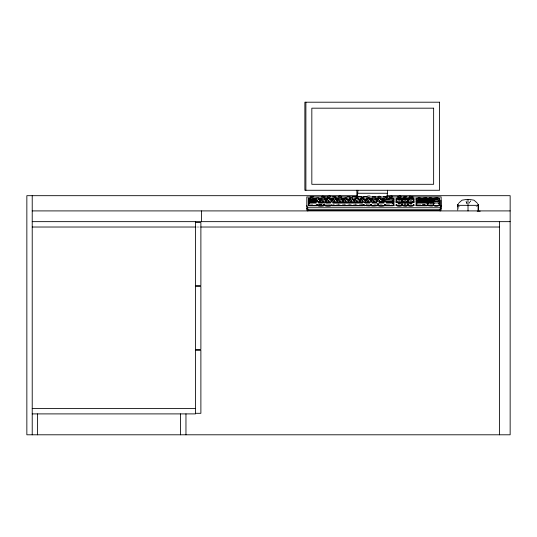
<?xml version="1.0" encoding="UTF-8"?>
<svg xmlns="http://www.w3.org/2000/svg" width="537" height="537" viewBox="0 0 537 537"><rect width="100%" height="100%" fill="white"/><g stroke="black" fill="none" stroke-linecap="round" stroke-linejoin="round"><path stroke-width="0.4" stroke-dasharray="2.69 2.01" d="M470.419 201.12L470.479 200.731L469.311 203.395A9.042 5.209 0 0 1 469.17 203.55M467.156 203.859A9.042 5.209 0 0 1 466.727 203.395L465.552 200.717L466.727 203.268A9.485 5.826 0 0 0 467.156 203.778L467.17 203.798M470.419 201.127L469.311 203.268A9.485 5.826 0 0 1 469.17 203.442M326.469 204.704L327.067 204.584L327.067 203.765M366.026 204.704L366.623 204.584L366.623 203.765M367.509 195.683L370.866 195.683M398.333 201.073L400.844 201.073M409.201 201.073L412.544 201.073M398.098 201.368L400.602 201.368M409.442 201.368L411.946 201.368M318.75 204.094L322.73 204.094M422.042 204.094L426.016 204.094M398.159 204.349L400.394 204.349M403.871 204.409L406.173 204.409M409.65 204.349L411.886 204.349M318.75 204.449L322.73 204.449M422.042 204.449L426.016 204.449M310.305 204.704L315.159 204.704M319.2 204.704L321.334 204.644L321.415 203.765M330.45 204.704L327.422 204.644L327.342 203.765M369.167 204.704L366.979 204.644L366.899 203.765M376.491 204.704L372.725 204.664L372.55 203.765M379.619 204.704L382.908 204.704M387.023 204.704L391.963 204.704M403.77 204.704L406.274 204.704M418.095 204.704L421.86 204.664L422.042 203.765M426.277 204.704L422.512 204.664L422.337 203.765M429.439 204.704L431.949 204.704M196.616 227.023L199.972 227.023M361.844 204.704L361.247 204.584L361.247 203.765M322.294 204.704L321.697 204.584L321.697 203.765M466.928 200.657L466.928 202.321M458.571 205.899L458.571 209.148M360.971 203.765L360.971 204.584L360.374 204.704L355.769 204.664L355.595 203.765M355.319 203.765L355.319 204.584L354.722 204.704L350.124 204.664L349.949 203.765M349.668 203.765L349.668 204.584L349.07 204.704L344.472 204.664L344.298 203.765M344.016 203.765L344.016 204.584L343.425 204.704L338.82 204.664L338.646 203.765M338.37 203.765L338.37 204.584L337.773 204.704L333.168 204.664L332.994 203.765M324.523 202.657L324.523 203.476M324.241 202.657L324.241 203.476M459.632 206.624A5.659 2.309 -26.6 0 1 458.591 206.55M477.124 206.597A5.659 2.309 26.6 0 1 475.997 206.591"/><path stroke-width="0.81" d="M478.306 210.014L478.326 204.939L477.46 203.463M357.736 193.253L357.877 190.266M387.586 190.266L387.446 193.253L357.588 193.253L357.588 197.233M457.866 206.221A5.659 2.309 -26.6 0 1 457.49 205.449L458.571 203.463M310.084 196.925C317.555 195.783 312.286 197.683 306.808 196.925L306.808 208.913L307.708 210.088L440.246 210.088L440.246 207.745L441.146 205.698M457.645 205.074L457.806 204.738M478.152 210.256L478.225 204.731L478.548 205.47A5.659 2.309 26.6 0 1 478.165 206.221M308.305 199.495L310.433 199.495M308.305 201.194L308.903 201.073M319.945 199.495L320.542 199.495L320.844 198.636M345.318 198.328L345.915 198.207M370.691 199.495C371.617 199.777 370.872 198.375 371.886 198.616M396.064 199.495C396.964 199.784 396.252 198.522 397.105 198.623M396.064 201.194L396.662 201.073M393.977 205.523L308.305 205.523M396.064 205.637L413.98 205.637M401.736 204.53L402.334 204.409M416.068 198.475L418.323 198.354M413.96 202.214L406.697 202.301M416.068 201.194L416.665 201.073M422.337 202.657L422.934 202.536M439.649 199.381L439.051 199.495M439.649 205.523L416.068 205.523M440.843 200.2L440.843 210.665L439.991 210.907L439.991 210.027L440.843 208.913M440.246 210.088L441.146 208.913L441.146 196.925L411.939 196.925M459.061 202.798L462.035 200.187L467.13 199.355M355.991 196.904C348.063 196.018 355.44 197.509 358.541 196.925C366.925 197.609 356.44 195.267 358.515 196.945M377.833 198.187C384.23 199.126 380.277 197.529 376.202 198.207M386.895 196.918C379.505 195.844 384.854 197.609 389.412 196.925M382.613 198.65L382.438 199.556M421.86 201.335L421.86 200.348M421.86 202.442L421.86 201.462M327.04 198.173C332.383 199.388 330.57 197.374 325.449 198.207M401.065 196.925C401.22 194.307 393.238 198.489 401.065 196.925C406.952 197.294 408.952 196.159 403.602 196.938M409.194 198.173C414.678 199.321 412.55 197.421 407.529 198.207M337.558 198.636L337.256 199.556M378.337 204.778C376.048 207.188 387.795 206.443 384.311 204.758M416.96 200.328L416.96 201.355M416.96 201.442L416.96 202.462M401.441 204.335L401.757 203.328L402.334 203.241M428.304 200.328L428.304 201.355M416.96 202.55L416.96 203.577M428.304 201.442L428.304 202.462M416.96 203.664L416.96 204.684M433.084 201.355L433.084 200.328M428.304 202.55L428.304 203.577M416.96 204.778L416.96 205.799L427.116 205.812C427.721 206 427.828 203.449 427.116 203.651M433.084 202.462L433.084 201.442M428.304 203.664C427.855 205.107 428.593 204.201 428.029 205.725C429.372 205.785 434.44 206.893 433.084 204.778M433.084 203.577L433.084 202.55M433.084 204.684L433.084 203.664M336.008 196.938C329.812 195.998 333.712 197.582 338.518 196.925C345.996 198.495 338.632 194.246 338.444 196.925M350.238 196.938C344.868 196.012 346.915 197.435 352.702 196.925M366.959 196.938L367.093 196.488L363.724 196.502L364.093 196.945L375.524 196.938L375.806 196.515L372.376 196.502L372.745 196.945M332.128 198.623L331.685 198.737L331.685 199.556M377.303 198.623L376.86 198.737L376.86 199.556M388.452 198.623L388.009 198.737L388.009 199.556M332.108 204.765C331.302 204.597 331.463 206.141 332.262 205.812L362.878 205.812C363.771 206.127 363.771 204.443 362.878 204.758M408.449 198.623L408.006 198.737L408.006 199.556M397.105 200.321C396.413 200.14 396.387 201.556 397.105 201.362M408.449 200.321C407.737 200.12 407.737 201.563 408.449 201.362M397.105 201.429C394.641 203.557 404.395 203.201 401.441 201.429M407.268 201.362C407.979 201.563 407.979 200.12 407.268 200.321M408.449 201.429C406.012 203.604 415.725 203.181 412.785 201.429M371.336 204.765C369.449 207.074 376.316 205.812 377.759 205.698C376.92 204.637 378.739 204.315 377.323 203.651M434.124 200.321C433.406 200.12 433.406 201.563 434.124 201.362M434.124 201.429C433.225 201.288 433.144 203.738 434.124 203.583M397.105 204.765C394.668 206.913 404.368 206.557 401.441 204.758M408.449 204.765C405.952 206.523 414.725 207.081 413.208 204.792M434.124 203.651C430.614 207.41 442.414 206.946 438.454 203.651M381.095 196.938C379.29 194.891 373.779 198.005 383.572 196.925M308.903 198.207C307.97 197.898 307.943 199.892 308.903 199.381M320.542 198.207C319.589 197.871 319.589 199.898 320.542 199.381M309.5 198.616L308.903 198.737L308.903 199.556M326.711 198.616L326.113 198.737L326.113 199.556M371.289 198.207C370.335 197.871 370.335 199.898 371.289 199.381M308.903 199.905L308.305 200.019L308.305 205.906M309.5 200.314C308.627 200.026 308.6 201.677 309.5 201.368M396.662 198.207C395.735 197.898 395.709 199.892 396.662 199.381M402.931 198.616L402.334 198.737L402.334 199.556M309.5 201.429C308.607 201.113 308.607 202.791 309.5 202.476M396.662 199.905L396.064 200.019L396.064 202.637M309.5 202.536C308.627 202.248 308.6 203.899 309.5 203.59M416.665 199.905L416.088 199.992L416.068 205.906M402.931 200.314C402.038 199.999 402.038 201.684 402.931 201.368M422.934 200.314C422.062 200.026 422.035 201.677 422.934 201.368M392.782 201.368C393.675 201.684 393.675 199.999 392.782 200.314M309.5 203.651C308.923 204.201 308.762 205.315 309.5 205.812L316.501 205.812C317.394 206.127 317.394 204.443 316.501 204.758M401.441 201.368C402.334 201.677 402.327 200.019 401.441 200.314M402.931 201.429C402.065 201.133 402.038 202.791 402.931 202.476M412.785 201.368L413.383 201.247L413.208 200.348M422.934 201.429C422.042 201.113 422.042 202.791 422.934 202.476M427.116 201.368C428.009 201.677 427.996 200.019 427.116 200.314M438.454 201.368C439.353 201.677 439.34 200.019 438.454 200.314M317.971 204.758C314.568 206.846 327.1 206.752 323.643 204.758M407.113 202.476C407.919 202.798 408.046 201.288 407.268 201.429M325.113 204.758C321.623 206.45 333.396 207.175 331.087 204.778M378.793 203.651L378.202 203.765L378.276 204.644M427.116 202.476C428.009 202.785 427.982 201.14 427.116 201.429M392.782 203.59C393.963 203.892 393.916 201.14 392.782 201.429M402.931 203.651C402.226 204.328 402.421 205.006 402.777 205.812C407.818 207.081 408.133 205.597 407.268 203.651M396.662 204.349C395.735 204.04 395.709 206.033 396.662 205.523M427.116 203.59C428.029 203.879 428.002 202.201 427.116 202.536M385.781 204.758C384.888 204.443 384.888 206.127 385.781 205.812L392.782 205.812C393.554 205.241 393.339 204.241 392.782 203.651M438.454 203.59C439.628 203.899 439.628 201.12 438.454 201.429M478.494 205.335L457.537 205.335M468.197 199.462L467.834 199.462M357.441 195.683L26.85 195.683L26.85 434.795L510.15 434.795L510.15 195.683L386.808 195.683M313.487 196.925L321.831 196.925C330.067 198.099 320.616 194.777 321.898 196.938M325.167 196.925L327.671 196.925M330.174 196.925L332.678 196.925M341.854 196.925L346.862 196.925M361.878 196.925L363.549 196.925M375.229 196.925L378.565 196.925M391.916 196.925L397.756 196.925M406.932 196.925C420.491 198.562 407.388 194.77 409.463 196.945M358.233 198.16C348.332 198.395 364.354 198.898 356.555 198.207M336.088 198.207L337.726 198.207M361.461 198.207L363.099 198.207M401.683 198.207L403.354 198.207M420.813 198.354L423.297 198.354M426.613 198.354L429.103 198.354M432.419 198.354L434.91 198.354M324.637 199.495L327.087 199.495M330.362 199.495L332.812 199.495M336.088 199.495L337.726 199.495M347.553 199.495L349.191 199.495M353.279 199.495L354.917 199.495M358.186 199.495L360.642 199.495M364.737 199.495L366.368 199.495M375.383 199.495L377.833 199.495M381.109 199.495L382.747 199.495M386.835 199.495L389.291 199.495M401.683 199.495L403.354 199.495M406.697 199.495L409.201 199.495M421.639 199.495L423.297 199.495M426.613 199.495L429.103 199.495M432.419 199.495L434.91 199.495M401.683 199.905L403.354 199.905M407.529 199.905L409.201 199.905M421.639 199.905L423.297 199.905M427.445 199.905L429.103 199.905M432.419 199.905L434.077 199.905M403.354 202.301L396.064 202.187M316.776 204.704L318.394 204.704M323.126 204.704L324.798 204.704M362.683 204.704C366.845 203.758 361.884 205.288 364.193 205.812C365.039 205.1 371.886 207.316 370.322 204.778M370 204.704L371.671 204.704M384.552 204.704L386.204 204.704M306.808 205.698L307.708 207.745L440.246 207.745M307.11 208.913L307.963 210.027L439.991 210.027M32.22 210.907L510.15 210.907M477.218 211.169L480.219 211.169M32.22 221.653L510.15 221.653M195.515 222.546L200.885 222.546L200.885 285.536L195.515 285.536M32.22 227.023L195.515 227.023M200.811 227.023L499.403 227.023M195.515 286.429L200.885 286.429L200.885 349.419L195.515 349.419M195.515 350.312L200.885 350.312L200.885 413.302L195.515 413.302M32.22 408.523L195.515 408.523M32.22 413.899L195.515 413.899L195.515 221.653M439.051 198.354L439.649 198.475M413.383 198.207C414.336 197.871 414.336 199.898 413.383 199.381M393.379 198.207C394.333 197.871 394.333 199.898 393.379 199.381M401.441 198.616L402.038 198.737L402.038 199.556M392.782 198.616C393.802 198.422 393.124 199.798 393.977 199.495M439.051 199.905L439.649 200.019L439.649 205.906M368.006 198.207L368.604 198.328M416.665 199.495L416.068 199.381M413.383 199.905L413.98 200.019L413.98 202.637M342.633 198.207L343.23 198.328L343.23 199.495M393.379 199.905L393.977 200.019L393.977 205.906M439.051 201.073L439.649 201.194M336.464 198.616L337.061 198.737L337.061 199.556M314.273 198.207L314.87 198.328L314.87 199.495M413.383 201.073L413.98 201.194M342.633 199.381C343.626 199.697 342.485 199.18 342.338 198.636M393.379 201.073L393.977 201.194M314.273 199.381C315.192 199.824 314.279 198.885 313.83 198.623M407.711 203.241L408.288 203.328L408.603 204.335M413.383 204.349C414.342 204.006 414.316 206.074 413.383 205.523M407.711 204.409L408.308 204.53L408.388 205.463M468.902 199.355L473.996 200.187L476.977 202.798M407.268 198.623L407.711 198.737L407.711 199.556M376.222 198.623L376.665 198.737L376.665 199.556M331.047 198.623L331.49 198.737L331.49 199.556M429.197 198.623C437.212 200.093 428.687 196.079 429.204 198.703M417.853 198.623C425.875 200.126 417.39 196.018 417.86 198.703M387.513 198.636L387.808 199.556M413.208 198.65L413.383 199.556L413.98 199.495M382.062 198.65L382.237 199.556M325.744 198.65L325.919 199.556M457.705 204.939L457.732 210.014M499.403 221.653L499.403 434.795M468.016 199.334L468.016 210.94M439.649 199.522L439.649 198.328L439.051 198.207L416.511 198.213L416.068 198.328L416.068 199.522M387.298 193.253L387.298 197.233M356.857 190.266L356.857 197.73M307.963 210.027L307.963 210.907L307.11 210.665L307.11 208.289M307.708 207.745L307.708 210.088M305.889 102.205L305.889 190.266M201.482 210.907L201.482 221.653M185.963 413.899L185.963 434.795M180.586 413.899L180.586 434.795M37.597 413.899L37.597 434.795M32.22 195.683L32.22 434.795M382.109 200.227L382.384 200.858L392.131 200.858C394.359 195.884 384.056 201.308 382.149 200.214M434.775 199.341L434.775 200.791L438.192 200.764L438.111 199.321L434.775 199.341M434.775 201.563L434.775 203.013L438.192 202.986L438.172 201.563L434.836 201.543M309.99 198.2C311.447 200.986 316.89 196.448 309.99 198.2M309.99 199.314L310.164 199.744L316.239 199.697L316.051 199.281L309.99 199.314M309.99 200.422L310.258 200.858L317.729 200.811L317.448 200.388L309.99 200.422M309.99 201.536L310.258 201.972L320.555 201.919L320.274 201.496L309.99 201.536M309.99 202.644L310.164 203.073L316.239 203.033L316.051 202.61L309.99 202.644M315.635 198.2C316.937 200.945 322.616 196.529 315.675 198.187M318.461 199.314C319.884 202.073 325.362 197.623 318.461 199.314M321.287 198.2C322.697 200.925 328.194 196.582 321.287 198.2M319.958 200.422C321.368 203.147 326.865 198.804 319.958 200.422M318.461 202.644L318.642 203.073L323.381 203.033L323.193 202.61L318.461 202.644M324.113 199.314C325.415 202.053 331.087 197.636 324.153 199.301M327.201 196.502C328.543 199.274 334.175 194.77 327.241 196.488M322.784 201.536C324.106 204.282 329.725 199.858 322.818 201.523M325.61 200.422C327.053 203.187 332.477 198.73 325.61 200.422M325.61 202.644L325.784 203.073L330.524 203.033L330.336 202.61L325.644 202.63M329.765 199.314C331.141 202.06 336.726 197.616 329.765 199.314M328.429 201.536C329.839 204.255 335.336 199.912 328.429 201.536M332.591 198.2C333.913 200.952 339.538 196.529 332.631 198.187M331.255 200.422C332.705 203.187 338.129 198.73 331.255 200.422M335.417 199.314C336.719 202.053 342.391 197.636 335.45 199.301M332.752 202.644L333.121 203.087L362.616 203.033L362.233 202.603L332.786 202.63M334.081 201.536C335.424 204.302 341.055 199.804 334.121 201.523M338.243 198.2C339.653 200.925 345.143 196.582 338.243 198.2M336.907 200.422C338.35 203.187 343.787 198.73 336.907 200.422M341.069 199.314C342.364 202.08 348.057 197.582 341.102 199.301M339.733 201.536C340.961 204.228 346.788 199.925 339.773 201.523M343.888 198.2C345.231 200.972 350.869 196.468 343.928 198.187M342.559 200.422C344.002 203.187 349.433 198.73 342.559 200.422M346.714 199.314C348.09 202.06 353.675 197.616 346.714 199.314M345.385 201.536C346.835 204.322 352.292 199.777 345.385 201.536M349.54 198.2C350.869 200.952 356.487 196.529 349.58 198.187M348.211 200.422C349.56 203.14 355.185 198.797 348.211 200.422M352.366 199.314C353.668 202.053 359.34 197.636 352.406 199.301M351.037 201.536C352.373 204.302 358.011 199.804 351.07 201.523M353.856 200.422C355.299 203.187 360.736 198.73 353.856 200.422M358.018 199.314C359.313 202.08 365.006 197.582 358.058 199.301M356.682 201.536C357.917 204.228 363.744 199.925 356.722 201.523M360.844 198.2C362.18 200.972 367.818 196.468 360.877 198.187M359.508 200.422C360.958 203.187 366.382 198.73 359.508 200.422M363.67 199.314C365.046 202.06 370.624 197.616 363.67 199.314M362.334 201.536C363.771 204.322 369.261 199.777 362.334 201.536M366.496 198.2C367.818 200.952 373.437 196.529 366.529 198.187M365.16 200.422C366.576 203.147 372.06 198.804 365.16 200.422M364.838 202.644L365.019 203.073L369.758 203.033L369.476 202.61L364.838 202.644M369.315 199.314C370.617 202.053 376.296 197.636 369.355 199.301M367.986 201.536C369.288 204.275 374.96 199.865 368.026 201.523M372.141 198.2C373.551 200.925 379.048 196.582 372.141 198.2M370.812 200.422C372.235 203.187 377.706 198.724 370.812 200.422M374.967 199.314C376.269 202.08 381.961 197.582 375.007 199.301M371.987 202.644L372.161 203.073L376.9 203.033L376.712 202.61L371.987 202.644M373.638 201.536C374.927 204.241 380.619 199.932 373.671 201.523M376.464 200.422C377.88 203.208 383.384 198.67 376.464 200.422M380.619 199.314C381.995 202.06 387.58 197.616 380.619 199.314M379.29 201.536L379.558 201.972L392.52 201.919L392.238 201.496L379.29 201.536M379.129 202.644L379.303 203.073L384.042 203.033L383.854 202.61L379.129 202.644M383.445 198.2C384.767 200.952 390.392 196.529 383.485 198.187M389.097 196.502C390.506 199.227 396.004 194.884 389.097 196.502M389.097 198.2C390.506 200.925 396.004 196.582 389.097 198.2M386.271 202.644L386.445 203.073L392.52 203.033L392.332 202.61L386.311 202.63M397.749 198.2C399.213 200.986 404.656 196.448 397.749 198.2M397.749 199.314C399.172 202.073 404.656 197.623 397.749 199.314M397.749 202.644C399.213 205.429 404.656 200.892 397.749 202.644M403.421 198.2C404.71 200.905 410.402 196.596 403.462 198.187M403.421 199.314C404.683 202.046 410.456 197.636 403.462 199.301M403.421 201.536C404.71 204.241 410.402 199.932 403.462 201.523M403.421 202.644C404.71 205.356 410.402 201.039 403.462 202.63M409.093 199.314C410.396 202.053 416.074 197.636 409.134 199.301M409.093 202.644C410.436 205.416 416.074 200.912 409.134 202.63M417.752 199.314C419.055 202.053 424.727 197.636 417.793 199.301M417.752 200.422C419.169 203.208 424.673 198.67 417.752 200.422M417.752 201.536C419.055 204.275 424.727 199.865 417.793 201.523M417.752 202.644L418.021 203.08L426.848 203.033L426.566 202.61L417.793 202.63M423.424 198.2C424.881 200.986 430.325 196.448 423.424 198.2M423.424 199.314C424.848 202.073 430.325 197.623 423.424 199.314M423.424 200.422C424.868 203.187 430.298 198.73 423.424 200.422M423.424 201.536C424.881 204.322 430.325 199.784 423.424 201.536M429.097 199.314C430.312 202.033 436.192 197.636 429.137 199.301M429.097 200.422C430.452 203.14 436.078 198.797 429.097 200.422M429.097 201.536C430.325 204.228 436.151 199.925 429.137 201.523M429.097 202.644C430.325 205.342 436.151 201.033 429.137 202.63M434.769 198.2C436.104 200.972 441.743 196.468 434.809 198.187M439.581 102.205L304.868 102.205L304.868 190.266L439.581 190.266L439.581 102.205M433.634 108.179L311.829 108.179L311.829 184.298L433.634 184.298L433.634 108.179"/></g></svg>
